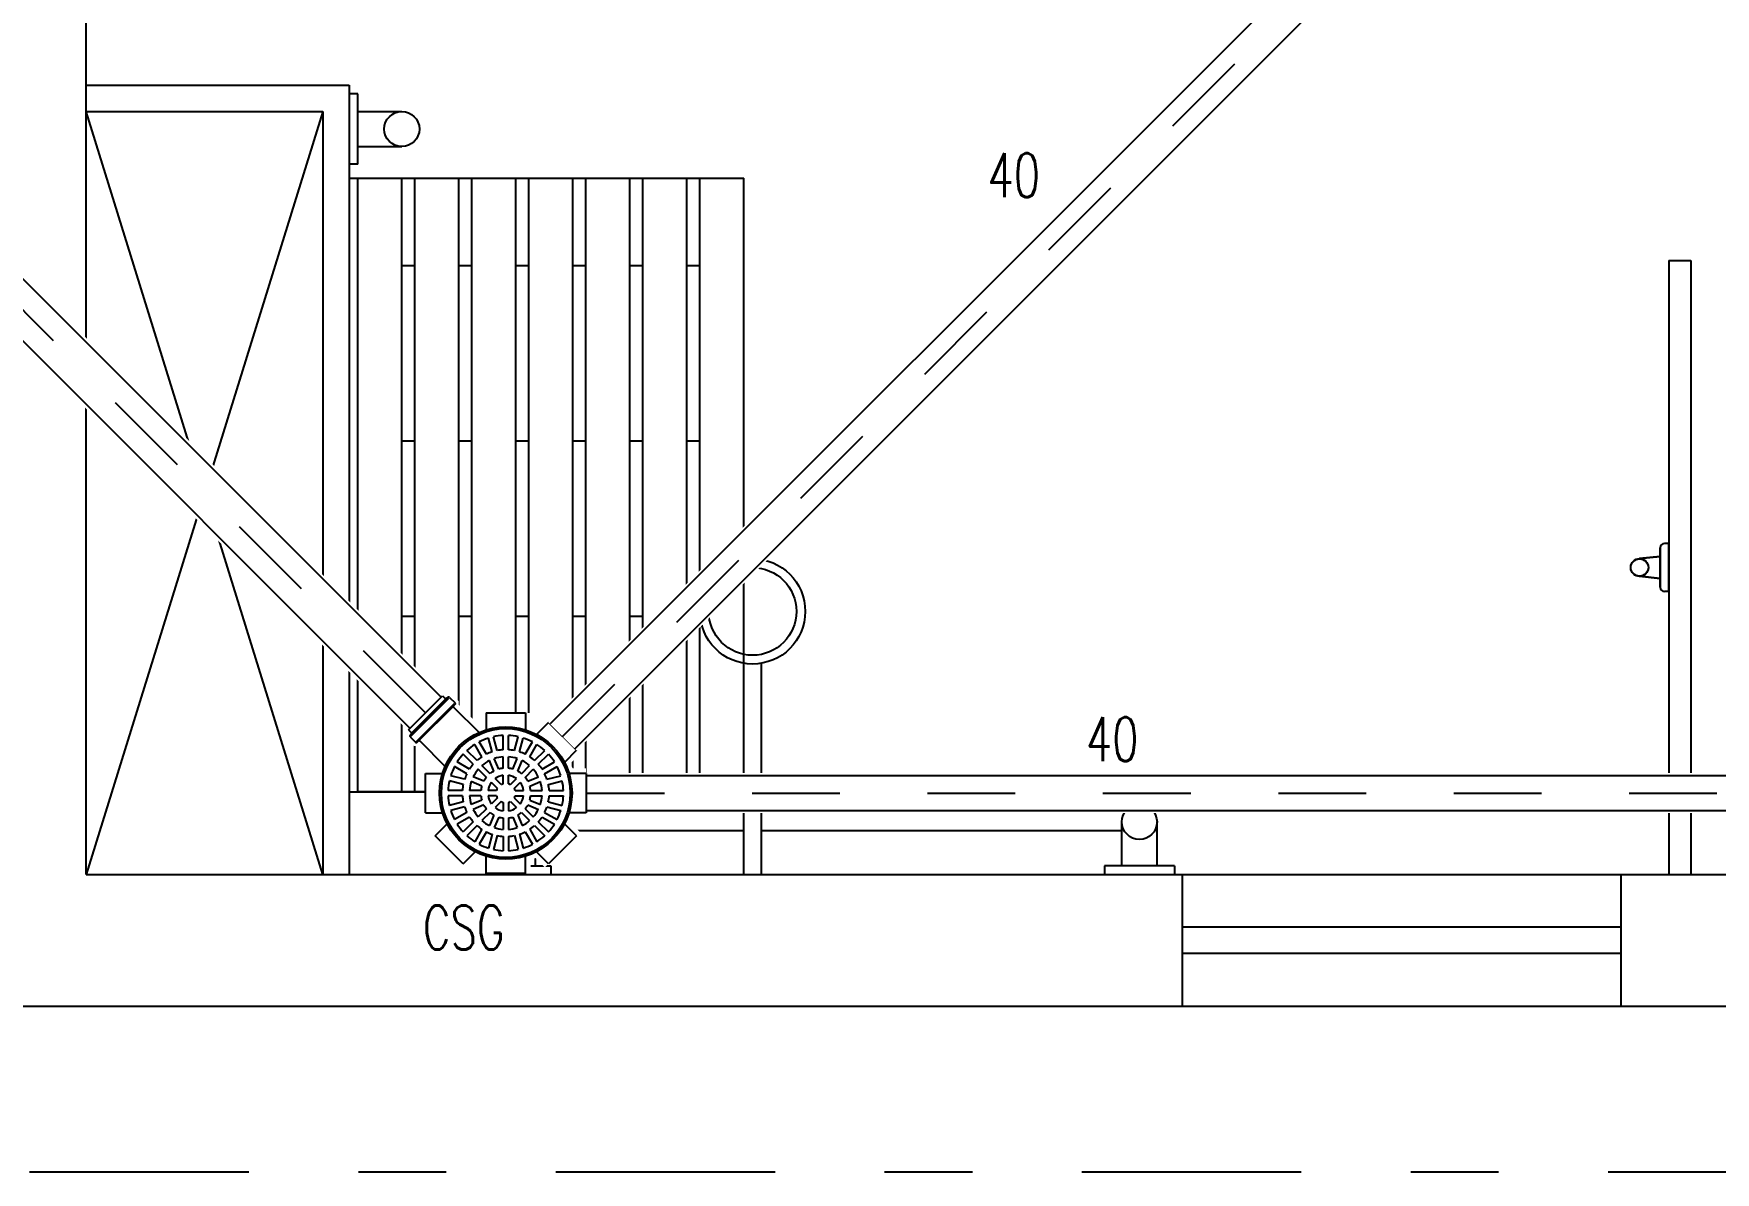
# Model space of a CAD drawing. Header units: inches. Extents: x 542787 to 543192, y 9574025 to 9574373.
# Drawn here: x 542830.783 to 542832.701, y 9574191.666 to 9574192.964 of the extents above; entities that cross this region are included whole.
import ezdxf
from ezdxf.enums import TextEntityAlignment as Align

# ---------------------------------------------------------------- set-up
doc = ezdxf.new("R2010")
doc.units = ezdxf.units.IN
doc.header["$MEASUREMENT"] = 0
for name, pattern in [('DASHDOT', [1, 0.5, -0.25, 0, -0.25]), ('DASHDOT2', [0.5, 0.25, -0.125, 0, -0.125]), ('HIDDEN2', [4.7625, 3.175, -1.5875])]:
    doc.linetypes.add(name, pattern=pattern)
for name, color, linetype in [('CERCADURA', 7, 'Continuous'), ('EIXO', 8, 'Continuous'), ('I-ARQ', 8, 'Continuous'), ('I-ESGOTO', 6, 'Continuous'), ('I-NORMO_INST', 4, 'Continuous')]:
    doc.layers.add(name, color=color, linetype=linetype)
doc.styles.add('125', font='ROMANS.SHX', dxfattribs={"width": 0.7, "height": 0.25})
doc.styles.add('25', font='ROMANS.SHX', dxfattribs={"width": 0.7, "height": 0.05})

# ---------------------------------------------------------------- blocks, each defined once
blk = doc.blocks.new('*U158')
at = {"color": 2}
blk.add_wipeout([(0.0201, 0.0201), (1.4558, -1.4155), (1.4155, -1.4558), (-0.0201, -0.0201)], dxfattribs=at)
for p, q in [((0.0177, 0.0177), (1.4533, -1.418)), ((-0.0177, -0.0177), (1.418, -1.4533))]:
    blk.add_line(p, q)
at = {"layer": 'EIXO', "linetype": 'DASHDOT', "ltscale": 0.01}
blk.add_line((0, 0), (1.4356, -1.4356), dxfattribs=at)
blk = doc.blocks.new('*U154')
at = {"color": 2}
blk.add_wipeout([(0.0403, 0.0403), (1.3982, -1.3177), (1.3177, -1.3982), (-0.0403, -0.0403)], dxfattribs=at)
for p, q in [((0.0354, 0.0354), (1.3933, -1.3226)), ((-0.0354, -0.0354), (1.3226, -1.3933))]:
    blk.add_line(p, q)
at = {"layer": 'EIXO', "linetype": 'DASHDOT', "ltscale": 0.01}
blk.add_line((0, 0), (1.358, -1.358), dxfattribs=at)
blk = doc.blocks.new('*U156')
at = {"color": 2}
blk.add_wipeout([(0, 0.0228), (1.326, 0.0228), (1.326, -0.0228), (0, -0.0228)], dxfattribs=at)
for p, q in [((0, 0.02), (1.326, 0.02)), ((0, -0.02), (1.326, -0.02))]:
    blk.add_line(p, q)
at = {"layer": 'EIXO', "linetype": 'DASHDOT', "ltscale": 0.01}
blk.add_line((0, 0), (1.326, 0), dxfattribs=at)
blk = doc.blocks.new('A$C57B471C8')
for p, q in [((-0.2101, 0.0488), (-0.1783, 0.0806)), ((-0.1783, 0.0806), (-0.1646, 0.0669)), ((-0.152, 0.0915), (-0.152, 0.0721)), ((-0.152, 0.0915), (-0.107, 0.0915)), ((-0.107, 0.0915), (-0.107, 0.0721)), ((-0.0807, 0.0806), (-0.0944, 0.0669)), ((-0.0807, 0.0806), (-0.0489, 0.0488)), ((-0.2101, 0.0488), (-0.1964, 0.0351)), ((-0.0489, 0.0488), (-0.0626, 0.0351)), ((-0.221, -0.0225), (-0.221, 0.0225)), ((-0.221, 0.0225), (-0.2016, 0.0225)), ((-0.0181, 0.0273), (-0.0591, 0.0273)), ((-0.0168, 0.0309), (-0.0171, 0.0283)), ((-0.0071, 0.0318), (-0.0158, 0.0318)), ((-0.0158, 0.0308), (-0.0158, -0.0308)), ((-0.0071, 0.0308), (-0.0071, -0.0308)), ((-0.0061, 0.0311), (-0.0053, 0.0281)), ((0, 0.0273), (-0.0044, 0.0273)), ((0, 0.0273), (0, -0.0273)), ((-0.221, -0.0225), (-0.2016, -0.0225)), ((-0.2101, -0.0488), (-0.1964, -0.0351)), ((-0.0489, -0.0488), (-0.0626, -0.0351)), ((-0.0181, -0.0273), (-0.0591, -0.0273)), ((-0.0168, -0.0309), (-0.0171, -0.0283)), ((-0.0071, -0.0318), (-0.0158, -0.0318)), ((-0.0061, -0.0311), (-0.0053, -0.0281)), ((0, -0.0273), (-0.0044, -0.0273)), ((-0.1783, -0.0806), (-0.2101, -0.0488)), ((-0.0489, -0.0488), (-0.0807, -0.0806)), ((-0.1783, -0.0806), (-0.1646, -0.0669)), ((-0.152, -0.0915), (-0.152, -0.0721)), ((-0.107, -0.0915), (-0.107, -0.0721)), ((-0.0807, -0.0806), (-0.0944, -0.0669)), ((-0.107, -0.0915), (-0.152, -0.0915))]:
    blk.add_line(p, q)
at = {"color": 8}
for p, q in [((-0.1516, 0.0443), (-0.1598, 0.0584)), ((-0.1452, 0.0469), (-0.1494, 0.0627)), ((-0.1394, 0.0485), (-0.1436, 0.0643)), ((-0.1325, 0.0494), (-0.1325, 0.0657)), ((-0.1265, 0.0494), (-0.1265, 0.0657)), ((-0.1196, 0.0485), (-0.1154, 0.0643)), ((-0.1138, 0.0469), (-0.1096, 0.0627)), ((-0.1074, 0.0443), (-0.0992, 0.0584)), ((-0.1666, 0.0328), (-0.1781, 0.0444)), ((-0.1623, 0.0371), (-0.1739, 0.0486)), ((-0.1568, 0.0413), (-0.165, 0.0554)), ((-0.1376, 0.0273), (-0.1426, 0.0394)), ((-0.1325, 0.0283), (-0.1325, 0.0414)), ((-0.1265, 0.0283), (-0.1265, 0.0414)), ((-0.1214, 0.0273), (-0.1164, 0.0394)), ((-0.1022, 0.0413), (-0.094, 0.0554)), ((-0.0967, 0.0371), (-0.0851, 0.0486)), ((-0.0924, 0.0328), (-0.0809, 0.0444)), ((-0.1764, 0.0157), (-0.1922, 0.0199)), ((-0.1738, 0.0221), (-0.1879, 0.0303)), ((-0.1708, 0.0273), (-0.1849, 0.0355)), ((-0.1517, 0.0179), (-0.1609, 0.0271)), ((-0.1474, 0.0222), (-0.1566, 0.0314)), ((-0.1431, 0.025), (-0.1481, 0.0371)), ((-0.1325, 0.0106), (-0.1325, 0.0203)), ((-0.1265, 0.0106), (-0.1265, 0.0203)), ((-0.1159, 0.025), (-0.1109, 0.0371)), ((-0.1116, 0.0222), (-0.1024, 0.0314)), ((-0.1073, 0.0179), (-0.0981, 0.0271)), ((-0.0882, 0.0273), (-0.0741, 0.0355)), ((-0.0852, 0.0221), (-0.0711, 0.0303)), ((-0.0826, 0.0157), (-0.0668, 0.0199)), ((-0.0171, 0.0273), (-0.0171, -0.0273)), ((-0.0051, 0.0273), (-0.0051, -0.0273)), ((-0.1789, 0.003), (-0.1952, 0.003)), ((-0.178, 0.0099), (-0.1938, 0.0141)), ((-0.1578, 0.003), (-0.1709, 0.003)), ((-0.1568, 0.0081), (-0.1689, 0.0131)), ((-0.1545, 0.0136), (-0.1666, 0.0186)), ((-0.1401, 0.003), (-0.1498, 0.003)), ((-0.1391, 0.0054), (-0.146, 0.0122)), ((-0.1349, 0.0096), (-0.1417, 0.0165)), ((-0.1241, 0.0096), (-0.1173, 0.0165)), ((-0.1199, 0.0054), (-0.113, 0.0122)), ((-0.1189, 0.003), (-0.1092, 0.003)), ((-0.1045, 0.0136), (-0.0924, 0.0186)), ((-0.1022, 0.0081), (-0.0901, 0.0131)), ((-0.1012, 0.003), (-0.0881, 0.003)), ((-0.081, 0.0099), (-0.0652, 0.0141)), ((-0.0801, 0.003), (-0.0638, 0.003)), ((-0.1789, -0.003), (-0.1952, -0.003)), ((-0.178, -0.0099), (-0.1938, -0.0141)), ((-0.1764, -0.0157), (-0.1922, -0.0199)), ((-0.1578, -0.003), (-0.1709, -0.003)), ((-0.1568, -0.0081), (-0.1689, -0.0131)), ((-0.1545, -0.0136), (-0.1666, -0.0186)), ((-0.1517, -0.0179), (-0.1609, -0.0271)), ((-0.1401, -0.003), (-0.1498, -0.003)), ((-0.1391, -0.0054), (-0.146, -0.0122)), ((-0.1349, -0.0096), (-0.1417, -0.0165)), ((-0.1325, -0.0106), (-0.1325, -0.0203)), ((-0.1265, -0.0106), (-0.1265, -0.0203)), ((-0.1241, -0.0096), (-0.1173, -0.0165)), ((-0.1199, -0.0054), (-0.113, -0.0122)), ((-0.1189, -0.003), (-0.1092, -0.003)), ((-0.1073, -0.0179), (-0.0981, -0.0271)), ((-0.1045, -0.0136), (-0.0924, -0.0186)), ((-0.1022, -0.0081), (-0.0901, -0.0131)), ((-0.1012, -0.003), (-0.0881, -0.003)), ((-0.0826, -0.0157), (-0.0668, -0.0199)), ((-0.081, -0.0099), (-0.0652, -0.0141)), ((-0.0801, -0.003), (-0.0638, -0.003)), ((-0.1738, -0.0221), (-0.1879, -0.0303)), ((-0.1708, -0.0273), (-0.1849, -0.0355)), ((-0.1666, -0.0328), (-0.1781, -0.0444)), ((-0.1623, -0.0371), (-0.1739, -0.0486)), ((-0.1474, -0.0222), (-0.1566, -0.0314)), ((-0.1431, -0.025), (-0.1481, -0.0371)), ((-0.1376, -0.0273), (-0.1426, -0.0394)), ((-0.1325, -0.0283), (-0.1325, -0.0414)), ((-0.1265, -0.0283), (-0.1265, -0.0414)), ((-0.1214, -0.0273), (-0.1164, -0.0394)), ((-0.1159, -0.025), (-0.1109, -0.0371)), ((-0.1116, -0.0222), (-0.1024, -0.0314)), ((-0.0967, -0.0371), (-0.0851, -0.0486)), ((-0.0924, -0.0328), (-0.0809, -0.0444)), ((-0.0882, -0.0273), (-0.0741, -0.0355)), ((-0.0852, -0.0221), (-0.0711, -0.0303)), ((-0.1568, -0.0413), (-0.165, -0.0554)), ((-0.1516, -0.0443), (-0.1598, -0.0584)), ((-0.1452, -0.0469), (-0.1494, -0.0627)), ((-0.1394, -0.0485), (-0.1436, -0.0643)), ((-0.1325, -0.0494), (-0.1325, -0.0657)), ((-0.1265, -0.0494), (-0.1265, -0.0657)), ((-0.1196, -0.0485), (-0.1154, -0.0643)), ((-0.1138, -0.0469), (-0.1096, -0.0627)), ((-0.1074, -0.0443), (-0.0992, -0.0584)), ((-0.1022, -0.0413), (-0.094, -0.0554))]:
    blk.add_line(p, q, dxfattribs=at)
blk.add_circle((-0.1295, 0), 0.0755)
blk.add_circle((-0.1295, 0), 0.0735, dxfattribs=at)
for radius, start, end in [(0.0658, 107.6132, 117.3868), (0.0658, 92.6132, 102.3868), (0.0658, 77.6132, 87.3868), (0.0658, 62.6132, 72.3868), (0.0658, 137.6132, 147.3868), (0.0658, 122.6132, 132.3868), (0.0495, 123.4746, 131.5254), (0.0495, 108.4746, 116.5254), (0.0415, 94.1455, 108.3545), (0.0495, 93.4746, 101.5254), (0.0495, 78.4746, 86.5254), (0.0415, 71.6455, 85.8545), (0.0495, 63.4746, 71.5254), (0.0495, 48.4746, 56.5254), (0.0658, 47.6132, 57.3868), (0.0658, 32.6132, 42.3868), (0.0658, 152.6132, 162.3868), (0.0495, 153.4746, 161.5254), (0.0495, 138.4746, 146.5254), (0.0415, 139.1455, 153.3545), (0.0415, 116.6455, 130.8545), (0.0285, 118.5423, 128.9577), (0.0205, 98.415, 126.585), (0.0285, 96.0423, 106.4577), (0.0285, 73.5423, 83.9577), (0.0205, 53.415, 81.585), (0.0285, 51.0423, 61.4577), (0.0415, 49.1455, 63.3545), (0.0415, 26.6455, 40.8545), (0.0495, 33.4746, 41.5254), (0.0495, 18.4746, 26.5254), (0.0658, 17.6132, 27.3868), (0.0658, 167.6132, 177.3868), (0.0495, 168.4746, 176.5254), (0.0415, 161.6455, 175.8545), (0.0285, 163.5423, 173.9577), (0.0285, 141.0423, 151.4577), (0.0205, 143.415, 171.585), (0.011, 150.8266, 164.1734), (0.011, 105.8266, 119.1734), (0.011, 60.8266, 74.1734), (0.011, 15.8266, 29.1734), (0.0205, 8.415, 36.585), (0.0285, 28.5423, 38.9577), (0.0285, 6.0423, 16.4577), (0.0415, 4.1455, 18.3545), (0.0495, 3.4746, 11.5254), (0.0658, 2.6132, 12.3868), (0.0658, 182.6132, 192.3868), (0.0495, 183.4746, 191.5254), (0.0495, 198.4746, 206.5254), (0.0415, 184.1455, 198.3545), (0.0415, 206.6455, 220.8545), (0.0285, 186.0423, 196.4577), (0.0285, 208.5423, 218.9577), (0.0205, 188.415, 216.585), (0.0205, 233.415, 261.585), (0.011, 195.8266, 209.1734), (0.011, 240.8266, 254.1734), (0.011, 285.8266, 299.1734), (0.0205, 278.415, 306.585), (0.011, 330.8266, 344.1734), (0.0205, 323.415, 351.585), (0.0285, 321.0423, 331.4577), (0.0285, 343.5423, 353.9577), (0.0415, 319.1455, 333.3545), (0.0415, 341.6455, 355.8545), (0.0495, 333.4746, 341.5254), (0.0495, 348.4746, 356.5254), (0.0658, 347.6132, 357.3868), (0.0658, 197.6132, 207.3868), (0.0658, 212.6132, 222.3868), (0.0495, 213.4746, 221.5254), (0.0495, 228.4746, 236.5254), (0.0415, 229.1455, 243.3545), (0.0285, 231.0423, 241.4577), (0.0285, 253.5423, 263.9577), (0.0285, 276.0423, 286.4577), (0.0285, 298.5423, 308.9577), (0.0415, 296.6455, 310.8545), (0.0495, 303.4746, 311.5254), (0.0495, 318.4746, 326.5254), (0.0658, 317.6132, 327.3868), (0.0658, 332.6132, 342.3868), (0.0658, 227.6132, 237.3868), (0.0495, 243.4746, 251.5254), (0.0415, 251.6455, 265.8545), (0.0495, 258.4746, 266.5254), (0.0415, 274.1455, 288.3545), (0.0495, 273.4746, 281.5254), (0.0495, 288.4746, 296.5254), (0.0658, 302.6132, 312.3868), (0.0658, 242.6132, 252.3868), (0.0658, 257.6132, 267.3868), (0.0658, 272.6132, 282.3868), (0.0658, 287.6132, 297.3868)]:
    blk.add_arc((-0.1295, 0), radius, start, end, dxfattribs=at)
for centre, start, end in [((-0.0181, 0.0284), 270, 355), ((-0.0158, 0.0308), 90, 175), ((-0.0071, 0.0308), 15, 90), ((-0.0044, 0.0284), 195, 270), ((-0.0181, -0.0284), 5, 90), ((-0.0158, -0.0308), 185, 270), ((-0.0071, -0.0308), 270, 345), ((-0.0044, -0.0284), 90, 165)]:
    blk.add_arc(centre, 0.001, start, end)
blk = doc.blocks.new('*U113')
at = {"color": 1, "style": '25'}
for tag, flags, p in [('MARCA', 1, (0, -0.1877)), ('QUANT.', 3, (0, -0.2718))]:
    blk.add_attdef(tag, text='', height=0.05, dxfattribs=dict(at, flags=flags)).set_placement(p, align=Align.CENTER)
at = {"color": 2}
blk.add_wipeout([(-0.0915, 0.0283), (-0.0762, 0.0283), (-0.0739, 0.0339), (-0.0847, 0.0447), (-0.0447, 0.0847), (-0.0339, 0.0739), (-0.0283, 0.0762), (-0.0283, 0.0915), (0.0283, 0.0915), (0.0283, 0.0762), (0.0339, 0.0739), (0.0447, 0.0847), (0.0847, 0.0447), (0.0739, 0.0339), (0.0762, 0.0283), (0.0915, 0.0283), (0.0915, -0.0283), (0.0762, -0.0283), (0.076, -0.029), (0.1007, -0.0538), (0.1047, -0.0539), (0.117, -0.0662), (0.066, -0.1171), (0.0538, -0.1049), (0.0538, -0.1007), (0.029, -0.076), (0.0283, -0.0762), (0.0283, -0.0915), (-0.0283, -0.0915), (-0.0283, -0.0762), (-0.0339, -0.0739), (-0.0447, -0.0847), (-0.0847, -0.0447), (-0.0739, -0.0339), (-0.0762, -0.0283), (-0.0915, -0.0283)], dxfattribs=at)
at = {"color": 2, "rotation": 315.0000000000049}
blk.add_blockref('A$C57B471C8', (0.0915, -0.0916), dxfattribs=at)
at = {"color": 2}
blk.add_wipeout([(-0.0915, 0.0283), (-0.0762, 0.0283), (-0.0739, 0.0339), (-0.0847, 0.0447), (-0.0447, 0.0847), (-0.0339, 0.0739), (-0.0283, 0.0762), (-0.0283, 0.0915), (0.0283, 0.0915), (0.0283, 0.0762), (0.0339, 0.0739), (0.0447, 0.0847), (0.0847, 0.0447), (0.0739, 0.0339), (0.0762, 0.0283), (0.0915, 0.0283), (0.0915, -0.0283), (0.0762, -0.0283), (0.076, -0.029), (0.1007, -0.0538), (0.1047, -0.0539), (0.117, -0.0662), (0.066, -0.1171), (0.0538, -0.1049), (0.0538, -0.1007), (0.029, -0.076), (0.0283, -0.0762), (0.0283, -0.0915), (-0.0283, -0.0915), (-0.0283, -0.0762), (-0.0339, -0.0739), (-0.0447, -0.0847), (-0.0847, -0.0447), (-0.0739, -0.0339), (-0.0762, -0.0283), (-0.0915, -0.0283)], dxfattribs=at)
at = {"color": 2, "rotation": 315.0000000000049}
blk.add_blockref('A$C57B471C8', (0.0915, -0.0916), dxfattribs=at)
at = {"color": 1, "style": '25', "flags": 1}
blk.add_attdef('DESCRICAO', text='', height=0.05, dxfattribs=at).set_placement((0, -0.1085), align=Align.CENTER)
blk = doc.blocks.new('*U178')
at = {"color": 2}
blk.add_wipeout([(0.0161, -0.0161), (-1.5988, -1.631), (-1.631, -1.5988), (-0.0161, 0.0161)], dxfattribs=at)
for p, q in [((-0.0141, 0.0141), (-1.629, -1.6007)), ((0.0141, -0.0141), (-1.6007, -1.629))]:
    blk.add_line(p, q)
at = {"layer": 'EIXO', "linetype": 'DASHDOT', "ltscale": 0.01}
blk.add_line((0, 0), (-1.6149, -1.6149), dxfattribs=at)

msp = doc.modelspace()

# ---------------------------------------------------------------- linework, layer by layer
at = {"layer": 'I-ARQ'}
for p, q in [((542830.8428, 9574192.0056), (542830.8428, 9574194.6556)), ((542830.8428, 9574192.9056), (542831.1428, 9574192.9056)), ((542831.1428, 9574192.9056), (542831.1428, 9574192.0056)), ((542831.1528, 9574192.8956), (542831.1428, 9574192.8956)), ((542831.1528, 9574192.8156), (542831.1528, 9574192.8956)), ((542830.8428, 9574192.8756), (542831.1128, 9574192.8756)), ((542831.1128, 9574192.8756), (542830.8428, 9574192.0056)), ((542831.1128, 9574192.0056), (542830.8428, 9574192.8756)), ((542831.1128, 9574192.8756), (542831.1128, 9574192.0056)), ((542831.1528, 9574192.8756), (542831.2028, 9574192.8756)), ((542831.1528, 9574192.8356), (542831.2028, 9574192.8356)), ((542831.1528, 9574192.8156), (542831.1428, 9574192.8156)), ((542831.1428, 9574192.7998), (542831.5928, 9574192.7998)), ((542831.1528, 9574192.0998), (542831.1528, 9574192.7998)), ((542831.2028, 9574192.0998), (542831.2028, 9574192.7998)), ((542831.2128, 9574192.7998), (542831.5428, 9574192.7998)), ((542831.2178, 9574192.0998), (542831.2178, 9574192.7998)), ((542831.2678, 9574192.0998), (542831.2678, 9574192.7998)), ((542831.2828, 9574192.0998), (542831.2828, 9574192.7998)), ((542831.3328, 9574192.0998), (542831.3328, 9574192.7998)), ((542831.3478, 9574192.0998), (542831.3478, 9574192.7998)), ((542831.3978, 9574192.0998), (542831.3978, 9574192.7998)), ((542831.4128, 9574192.0998), (542831.4128, 9574192.7998)), ((542831.4628, 9574192.0998), (542831.4628, 9574192.7998)), ((542831.4778, 9574192.0998), (542831.4778, 9574192.7998)), ((542831.5278, 9574192.0998), (542831.5278, 9574192.7998)), ((542831.5428, 9574192.0998), (542831.5428, 9574192.7998)), ((542831.5928, 9574192.0998), (542831.5928, 9574192.7998)), ((542831.2178, 9574192.6998), (542831.2028, 9574192.6998)), ((542831.2828, 9574192.6998), (542831.2678, 9574192.6998)), ((542831.3478, 9574192.6998), (542831.3328, 9574192.6998)), ((542831.4128, 9574192.6998), (542831.3978, 9574192.6998)), ((542831.4778, 9574192.6998), (542831.4628, 9574192.6998)), ((542831.5428, 9574192.6998), (542831.5278, 9574192.6998)), ((542832.6478, 9574192.7056), (542832.6478, 9574192.0056)), ((542832.6478, 9574192.7056), (542832.6728, 9574192.7056)), ((542832.6478, 9574192.7056), (542832.6478, 9574192.0056)), ((542832.6478, 9574192.7056), (542832.6728, 9574192.7056)), ((542832.6728, 9574192.7056), (542832.6728, 9574192.0056)), ((542832.6728, 9574192.7056), (542832.6728, 9574192.0056)), ((542831.2178, 9574192.4998), (542831.2028, 9574192.4998)), ((542831.2828, 9574192.4998), (542831.2678, 9574192.4998)), ((542831.3478, 9574192.4998), (542831.3328, 9574192.4998)), ((542831.4128, 9574192.4998), (542831.3978, 9574192.4998)), ((542831.4778, 9574192.4998), (542831.4628, 9574192.4998)), ((542831.5428, 9574192.4998), (542831.5278, 9574192.4998)), ((542832.6478, 9574192.383), (542832.6428, 9574192.383)), ((542832.6478, 9574192.383), (542832.6428, 9574192.383)), ((542832.6478, 9574192.383), (542832.6478, 9574192.3282)), ((542832.6478, 9574192.3282), (542832.6478, 9574192.383)), ((542832.6378, 9574192.3683), (542832.6143, 9574192.3658)), ((542832.6378, 9574192.3679), (542832.6143, 9574192.3654)), ((542832.6378, 9574192.378), (542832.6378, 9574192.3332)), ((542832.6378, 9574192.3332), (542832.6378, 9574192.378)), ((542832.6378, 9574192.3432), (542832.6143, 9574192.3458)), ((542832.6378, 9574192.3429), (542832.6143, 9574192.3454)), ((542832.6478, 9574192.3282), (542832.6428, 9574192.3282)), ((542832.6478, 9574192.3282), (542832.6428, 9574192.3282)), ((542831.2178, 9574192.2998), (542831.2028, 9574192.2998)), ((542831.2828, 9574192.2998), (542831.2678, 9574192.2998)), ((542831.3478, 9574192.2998), (542831.3328, 9574192.2998)), ((542831.4128, 9574192.2998), (542831.3978, 9574192.2998)), ((542831.4778, 9574192.2998), (542831.4628, 9574192.2998)), ((542831.5428, 9574192.2998), (542831.5278, 9574192.2998)), ((542831.5928, 9574192.0056), (542831.5928, 9574192.2464)), ((542831.6128, 9574192.0056), (542831.6128, 9574192.2464)), ((542831.1428, 9574192.0998), (542831.5928, 9574192.0998)), ((542831.5428, 9574192.0998), (542831.1528, 9574192.0998)), ((542831.5928, 9574192.0806), (542831.3803, 9574192.0806)), ((542832.0308, 9574192.0806), (542831.6128, 9574192.0806)), ((542831.3803, 9574192.0556), (542831.5928, 9574192.0556)), ((542831.6128, 9574192.0556), (542832.024, 9574192.0556)), ((542832.024, 9574192.0156), (542832.024, 9574192.0656)), ((542832.064, 9574192.0156), (542832.064, 9574192.0656)), ((542831.3303, 9574192.0306), (542831.3303, 9574192.0156)), ((542831.3553, 9574192.0156), (542831.3553, 9574192.0306)), ((542830.8428, 9574192.0056), (542834.2428, 9574192.0056)), ((542831.1428, 9574192.0056), (542832.6453, 9574192.0056)), ((542831.3128, 9574192.0156), (542831.3728, 9574192.0156)), ((542831.3128, 9574192.0156), (542831.3128, 9574192.0056)), ((542831.3728, 9574192.0156), (542831.3728, 9574192.0056)), ((542832.084, 9574192.0156), (542832.004, 9574192.0156)), ((542832.004, 9574192.0156), (542832.004, 9574192.0056)), ((542832.084, 9574192.0156), (542832.084, 9574192.0056)), ((542832.0928, 9574192.0056), (542832.0928, 9574191.8556)), ((542832.5928, 9574192.0056), (542832.5928, 9574191.8556)), ((542830.6978, 9574191.8556), (542834.3928, 9574191.8556))]:
    msp.add_line(p, q, dxfattribs=at)
at = {"layer": 'I-ARQ', "linetype": 'HIDDEN2'}
for p, q in [((542832.5928, 9574191.9456), (542832.0928, 9574191.9456)), ((542832.5928, 9574191.9156), (542832.0928, 9574191.9156))]:
    msp.add_line(p, q, dxfattribs=at)
at = {"layer": 'I-ARQ'}
for centre, radius in [((542831.2028, 9574192.8556), 0.02), ((542831.6028, 9574192.3056), 0.06), ((542832.6143, 9574192.3558), 0.01), ((542832.6143, 9574192.3554), 0.01), ((542831.6028, 9574192.3056), 0.05), ((542832.044, 9574192.0656), 0.02)]:
    msp.add_circle(centre, radius, dxfattribs=at)
for centre, radius, start, end in [((542832.6428, 9574192.378), 0.005, 90, 180), ((542832.6428, 9574192.378), 0.005, 90, 180), ((542832.6428, 9574192.3332), 0.005, 180, 270), ((542832.6428, 9574192.3332), 0.005, 180, 270), ((542831.3803, 9574192.0306), 0.05, 90, 180), ((542831.3803, 9574192.0306), 0.025, 90, 180)]:
    msp.add_arc(centre, radius, start, end, dxfattribs=at)

# ---------------------------------------------------------------- texts
at = {"layer": 'I-NORMO_INST', "style": '125', "width": 0.7}
msp.add_text('40', height=0.05, dxfattribs=at).set_placement((542831.8706, 9574192.778))

# ---------------------------------------------------------------- next in the draw order: block references
at = {"layer": 'I-ESGOTO', "color": 2, "rotation": 180}
msp.add_blockref('*U154', (542833.7413, 9574192.3007), dxfattribs=at)
at = {"layer": 'I-ESGOTO', "rotation": 180}
msp.add_blockref('*U158', (542831.2298, 9574192.19), dxfattribs=at)
at = {"layer": 'I-ESGOTO'}
msp.add_blockref('*U156', (542831.4024, 9574192.0985), dxfattribs=at)

# ---------------------------------------------------------------- next in the draw order: block references
at = {"layer": 'I-ESGOTO', "rotation": 180}
msp.add_blockref('*U113', (542831.3213, 9574192.0984), dxfattribs=at)

# ---------------------------------------------------------------- next in the draw order: block references
at = {"layer": 'I-ESGOTO'}
msp.add_blockref('*U178', (542833.0009, 9574193.778), dxfattribs=at)

# ---------------------------------------------------------------- next in the draw order: texts
at = {"layer": 'I-NORMO_INST', "style": '125', "width": 0.7}
msp.add_text('CSG', height=0.05, dxfattribs=at).set_placement((542831.2268, 9574191.9201))

# ---------------------------------------------------------------- next in the draw order: linework, layer by layer
at = {"layer": 'CERCADURA', "color": 9, "linetype": 'DASHDOT2'}
msp.add_lwpolyline([(542827.7912, 9574194.9714), (542834.6284, 9574194.9714), (542834.6284, 9574191.666), (542827.7912, 9574191.666)], close=True, dxfattribs=at)

# ---------------------------------------------------------------- next in the draw order: texts
at = {"layer": 'I-NORMO_INST', "style": '125', "width": 0.7}
msp.add_text('40', height=0.05, dxfattribs=at).set_placement((542831.9829, 9574192.1349))

doc.saveas('drawing.dxf')
